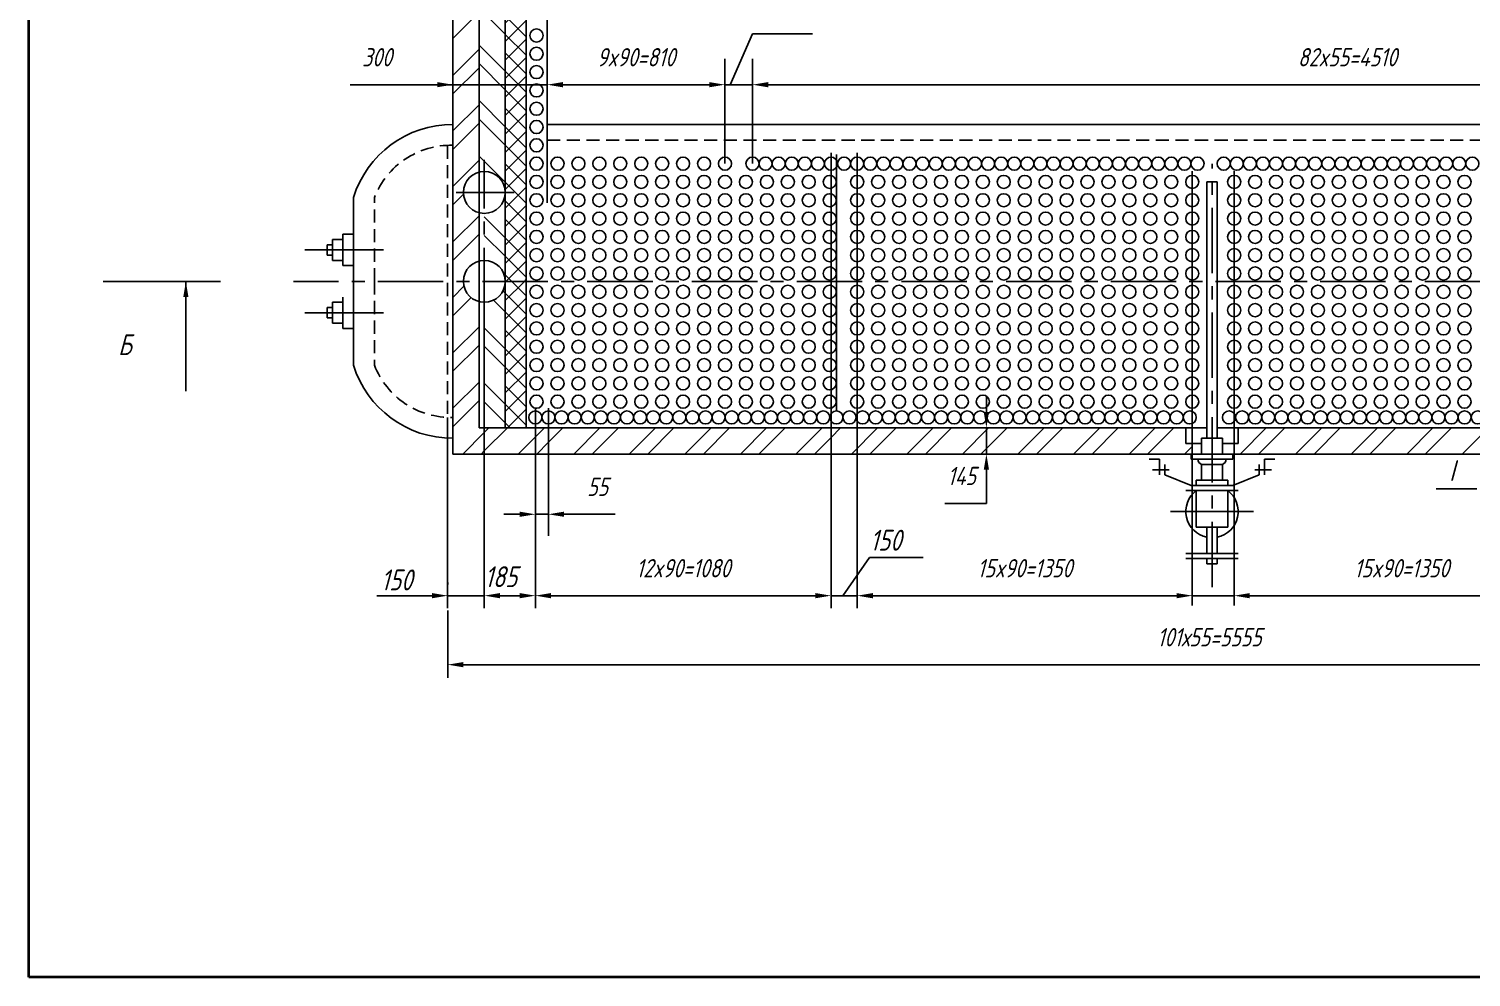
# Model space of a CAD drawing. Extents: x 1772 to 2588, y 79 to 663.
# Drawn here: x 1771.5 to 2047, y 78.6 to 259.8 of the extents above; entities that cross this region are included whole.
import ezdxf

# ---------------------------------------------------------------- set-up
doc = ezdxf.new("R2010")
doc.units = 0
doc.header["$LTSCALE"] = 10
doc.header["$MEASUREMENT"] = 0
doc.linetypes.add('невидимая', pattern=[0.375, 0.25, -0.125])
doc.linetypes.add('осевая', pattern=[2, 1.25, -0.25, 0.25, -0.25])
doc.layers.get('0').update_dxf_attribs({"linetype": 'CONTINUOUS'})
doc.layers.get('DEFPOINTS').update_dxf_attribs({"linetype": 'CONTINUOUS'})
doc.layers.add('Основная', color=7, linetype='CONTINUOUS', lineweight=40)
doc.layers.add('текст', color=7, linetype='CONTINUOUS', lineweight=30)
doc.styles.add('стиль1', font='romans.shx', dxfattribs={"width": 0.75, "oblique": 15, "height": 3.5})
doc.dimstyles.get("Standard").update_dxf_attribs({"dimtxt": 3, "dimasz": 3, "dimexe": 2.5, "dimexo": 2.5, "dimgap": 1.5, "dimtad": 0, "dimtih": 1, "dimtoh": 1, "dimdec": 4, "dimzin": 0, "dimdsep": 46, "dimtxsty": 'Standard', "dimcen": -3, "dimdle": 1.25, "dimadec": 0, "dimazin": 0, "dimtfac": 0.75, "dimtdec": 4, "dimtofl": 0, "dimtmove": 0, "dimatfit": 3, "dimfxl": 0, "dimtvp": 1.5, "dimtolj": 1, "dimtzin": 0, "dimarcsym": 0})

# ---------------------------------------------------------------- blocks, each defined once
blk = doc.blocks.new('*D14')
at = {"color": 0, "lineweight": -2}
for p, q in [((1852.54, 250.64), (1852.54, 251.66)), ((1870.54, 250.64), (1870.54, 251.66)), ((1852.54, 249.16), (1832.93, 249.16)), ((1870.54, 249.16), (1851.29, 249.16))]:
    blk.add_line(p, q, dxfattribs=at)
at = {"layer": 'DEFPOINTS', "color": 0}
for p in [(1852.54, 248.14), (1870.54, 249.16), (1870.54, 248.14)]:
    blk.add_point(p, dxfattribs=at)
at = {"color": 0, "insert": (1838.04, 254.41), "char_height": 3.5, "attachment_point": 5, "style": 'стиль1'}
blk.add_mtext('\\A1;300', dxfattribs=at)
blk = doc.blocks.new('_None')
blk = doc.blocks.new('*D15')
at = {"color": 0, "lineweight": -2}
blk.add_line((1873.54, 249.16), (1901.51, 249.16), dxfattribs=at)
at = {"color": 0}
for points in [[(1873.54, 249.66), (1873.54, 248.66), (1870.54, 249.16)], [(1901.51, 249.66), (1901.51, 248.66), (1904.51, 249.16)]]:
    blk.add_solid(points, dxfattribs=at)
at = {"layer": 'DEFPOINTS', "color": 0}
for p in [(1870.54, 249.16), (1904.51, 249.16), (1904.51, 249.16)]:
    blk.add_point(p, dxfattribs=at)
at = {"color": 0, "insert": (1887.52, 254.41), "char_height": 3.5, "attachment_point": 5, "style": 'стиль1'}
blk.add_mtext('\\A1;9x90=810', dxfattribs=at)
blk = doc.blocks.new('*D16')
at = {"color": 0, "lineweight": -2}
blk.add_line((1912.76, 249.16), (2134.04, 249.16), dxfattribs=at)
at = {"color": 0}
for points in [[(1912.76, 249.66), (1912.76, 248.66), (1909.76, 249.16)], [(2134.04, 249.66), (2134.04, 248.66), (2137.04, 249.16)]]:
    blk.add_solid(points, dxfattribs=at)
at = {"layer": 'DEFPOINTS', "color": 0}
for p in [(1909.76, 249.16), (2137.04, 249.16), (2137.04, 249.16)]:
    blk.add_point(p, dxfattribs=at)
at = {"color": 0, "insert": (2023.4, 254.41), "char_height": 3.5, "attachment_point": 5, "style": 'стиль1'}
blk.add_mtext('\\A1;82x55=4510', dxfattribs=at)
blk = doc.blocks.new('*D23')
at = {"color": 0, "lineweight": -2}
for p, q in [((1865.29, 167.05), (1862.29, 167.05)), ((1873.79, 167.05), (1883.55, 167.05)), ((1868.29, 164.62), (1868.29, 164.55)), ((1870.79, 164.62), (1870.79, 164.55))]:
    blk.add_line(p, q, dxfattribs=at)
at = {"color": 0}
for points in [[(1865.29, 167.55), (1865.29, 166.55), (1868.29, 167.05)], [(1873.79, 167.55), (1873.79, 166.55), (1870.79, 167.05)]]:
    blk.add_solid(points, dxfattribs=at)
at = {"layer": 'DEFPOINTS', "color": 0}
for p in [(1868.29, 167.12), (1870.79, 167.12), (1870.79, 167.05)]:
    blk.add_point(p, dxfattribs=at)
at = {"color": 0, "insert": (1880.17, 172.3), "char_height": 3.5, "attachment_point": 5, "style": 'стиль1'}
blk.add_mtext('\\A1;55', dxfattribs=at)
blk = doc.blocks.new('*D26')
at = {"color": 0, "lineweight": -2}
for p, q in [((1851.54, 153.63), (1851.54, 153.99)), ((1858.54, 153.63), (1858.54, 153.99)), ((1848.54, 151.49), (1845.54, 151.49)), ((1861.54, 151.49), (1864.54, 151.49))]:
    blk.add_line(p, q, dxfattribs=at)
at = {"color": 0}
for points in [[(1848.54, 151.99), (1848.54, 150.99), (1851.54, 151.49)], [(1861.54, 151.99), (1861.54, 150.99), (1858.54, 151.49)]]:
    blk.add_solid(points, dxfattribs=at)
at = {"layer": 'DEFPOINTS', "color": 0}
for p in [(1851.54, 151.13), (1858.54, 151.49), (1858.54, 151.13)]:
    blk.add_point(p, dxfattribs=at)
blk = doc.blocks.new('*D27')
at = {"color": 0, "lineweight": -2}
for p, q in [((1858.54, 153.63), (1858.54, 153.99)), ((1868.29, 153.63), (1868.29, 153.99)), ((1861.54, 151.49), (1865.29, 151.49))]:
    blk.add_line(p, q, dxfattribs=at)
at = {"color": 0}
for points in [[(1861.54, 151.99), (1861.54, 150.99), (1858.54, 151.49)], [(1865.29, 151.99), (1865.29, 150.99), (1868.29, 151.49)]]:
    blk.add_solid(points, dxfattribs=at)
at = {"layer": 'DEFPOINTS', "color": 0}
for p in [(1858.54, 151.13), (1868.29, 151.49), (1868.29, 151.13)]:
    blk.add_point(p, dxfattribs=at)
blk = doc.blocks.new('*D28')
at = {"color": 0, "lineweight": -2}
for p, q in [((1868.29, 153.63), (1868.29, 153.99)), ((1924.76, 153.63), (1924.76, 153.99)), ((1871.29, 151.49), (1921.76, 151.49))]:
    blk.add_line(p, q, dxfattribs=at)
at = {"color": 0}
for points in [[(1871.29, 151.99), (1871.29, 150.99), (1868.29, 151.49)], [(1921.76, 151.99), (1921.76, 150.99), (1924.76, 151.49)]]:
    blk.add_solid(points, dxfattribs=at)
at = {"layer": 'DEFPOINTS', "color": 0}
for p in [(1868.29, 151.13), (1924.76, 151.49), (1924.76, 151.13)]:
    blk.add_point(p, dxfattribs=at)
at = {"color": 0, "insert": (1896.52, 156.74), "char_height": 3.5, "attachment_point": 5, "style": 'стиль1'}
blk.add_mtext('\\A1;12x90=1080', dxfattribs=at)
blk = doc.blocks.new('*D29')
at = {"color": 0, "lineweight": -2}
for p, q in [((1924.76, 153.63), (1924.76, 153.99)), ((1929.76, 153.63), (1929.76, 153.99)), ((1921.76, 151.49), (1918.76, 151.49)), ((1932.76, 151.49), (1935.76, 151.49))]:
    blk.add_line(p, q, dxfattribs=at)
at = {"color": 0}
for points in [[(1921.76, 151.99), (1921.76, 150.99), (1924.76, 151.49)], [(1932.76, 151.99), (1932.76, 150.99), (1929.76, 151.49)]]:
    blk.add_solid(points, dxfattribs=at)
at = {"layer": 'DEFPOINTS', "color": 0}
for p in [(1924.76, 151.13), (1929.76, 151.49), (1929.76, 151.13)]:
    blk.add_point(p, dxfattribs=at)
blk = doc.blocks.new('*D30')
at = {"color": 0, "lineweight": -2}
for p, q in [((1929.76, 153.63), (1929.76, 153.99)), ((1993.76, 152.13), (1993.76, 153.99)), ((1932.76, 151.49), (1990.76, 151.49))]:
    blk.add_line(p, q, dxfattribs=at)
at = {"color": 0}
for points in [[(1932.76, 151.99), (1932.76, 150.99), (1929.76, 151.49)], [(1990.76, 151.99), (1990.76, 150.99), (1993.76, 151.49)]]:
    blk.add_solid(points, dxfattribs=at)
at = {"layer": 'DEFPOINTS', "color": 0}
for p in [(1929.76, 151.13), (1993.76, 151.49), (1993.76, 149.63)]:
    blk.add_point(p, dxfattribs=at)
at = {"color": 0, "insert": (1961.76, 156.74), "char_height": 3.5, "attachment_point": 5, "style": 'стиль1'}
blk.add_mtext('\\A1;15x90=1350', dxfattribs=at)
blk = doc.blocks.new('*D31')
at = {"color": 0, "lineweight": -2}
for p, q in [((1993.76, 152.13), (1993.76, 153.99)), ((2001.76, 152.13), (2001.76, 153.99)), ((1990.76, 151.49), (1987.76, 151.49)), ((2004.76, 151.49), (2007.76, 151.49))]:
    blk.add_line(p, q, dxfattribs=at)
at = {"color": 0}
for points in [[(1990.76, 151.99), (1990.76, 150.99), (1993.76, 151.49)], [(2004.76, 151.99), (2004.76, 150.99), (2001.76, 151.49)]]:
    blk.add_solid(points, dxfattribs=at)
at = {"layer": 'DEFPOINTS', "color": 0}
for p in [(1993.76, 149.63), (2001.76, 151.49), (2001.76, 149.63)]:
    blk.add_point(p, dxfattribs=at)
blk = doc.blocks.new('*D32')
at = {"color": 0, "lineweight": -2}
for p, q in [((2001.76, 152.13), (2001.76, 153.99)), ((2065.76, 152.13), (2065.76, 153.99)), ((2004.76, 151.49), (2062.76, 151.49))]:
    blk.add_line(p, q, dxfattribs=at)
at = {"color": 0}
for points in [[(2004.76, 151.99), (2004.76, 150.99), (2001.76, 151.49)], [(2062.76, 151.99), (2062.76, 150.99), (2065.76, 151.49)]]:
    blk.add_solid(points, dxfattribs=at)
at = {"layer": 'DEFPOINTS', "color": 0}
for p in [(2001.76, 149.63), (2065.76, 151.49), (2065.76, 149.63)]:
    blk.add_point(p, dxfattribs=at)
at = {"color": 0, "insert": (2033.76, 156.74), "char_height": 3.5, "attachment_point": 5, "style": 'стиль1'}
blk.add_mtext('\\A1;15x90=1350', dxfattribs=at)
blk = doc.blocks.new('*D35')
at = {"color": 0, "lineweight": -2}
for p, q in [((1954.44, 186.57), (1954.44, 189.57)), ((1948.31, 183.57), (1956.94, 183.57)), ((1948.31, 178.57), (1956.94, 178.57)), ((1954.44, 175.57), (1954.44, 169.12)), ((1954.44, 169.12), (1946.5, 169.12))]:
    blk.add_line(p, q, dxfattribs=at)
at = {"color": 0}
for points in [[(1953.94, 186.57), (1954.94, 186.57), (1954.44, 183.57)], [(1953.94, 175.57), (1954.94, 175.57), (1954.44, 178.57)]]:
    blk.add_solid(points, dxfattribs=at)
at = {"layer": 'DEFPOINTS', "color": 0}
for p in [(1945.81, 183.57), (1945.81, 178.57), (1954.44, 178.57)]:
    blk.add_point(p, dxfattribs=at)
at = {"color": 0, "insert": (1949.72, 174.37), "char_height": 3.5, "attachment_point": 5, "style": 'стиль1'}
blk.add_mtext('\\A1;145', dxfattribs=at)
blk = doc.blocks.new('*D43')
at = {"color": 0, "lineweight": -2}
for p, q in [((1851.54, 148.63), (1851.54, 135.8)), ((2142.54, 147.13), (2142.54, 135.8)), ((1854.54, 138.3), (2139.54, 138.3))]:
    blk.add_line(p, q, dxfattribs=at)
at = {"color": 0}
for points in [[(1854.54, 138.8), (1854.54, 137.8), (1851.54, 138.3)], [(2139.54, 138.8), (2139.54, 137.8), (2142.54, 138.3)]]:
    blk.add_solid(points, dxfattribs=at)
at = {"layer": 'DEFPOINTS', "color": 0}
for p in [(1851.54, 151.13), (2142.54, 149.63), (2142.54, 138.3)]:
    blk.add_point(p, dxfattribs=at)
at = {"color": 0, "insert": (1997.04, 143.55), "char_height": 3.5, "attachment_point": 5, "style": 'стиль1'}
blk.add_mtext('\\A1;101х55=5555', dxfattribs=at)

msp = doc.modelspace()

# ---------------------------------------------------------------- hatches: boundary and pattern name
h = msp.add_hatch()
h.set_pattern_fill('ANSI32', color=256, scale=20, angle=90, style=0)
h.paths.add_polyline_path([(1862.53772, 260.99178, -0.19919569), (1857.61389, 264.56982), (1857.53772, 264.56982), (1857.53772, 232.4428, -0.490314395), (1862.53772, 228.56982)])
h.paths.add_polyline_path([(1862.53772, 228.56982, -0.414213562), (1858.53772, 224.56982), (1858.53772, 215.56982, -0.414213562), (1862.53772, 211.56982)])
h.paths.add_polyline_path([(1862.53772, 211.56982, -0.414213562), (1858.53772, 207.56982), (1858.53772, 205.49608), (1858.53772, 183.56982), (1862.53772, 183.56982)])
h.paths.add_polyline_path([(1862.53772, 322.56982), (1857.53772, 322.56982), (1857.53772, 297.56982), (1862.53772, 297.56982)])
h = msp.add_hatch()
h.set_pattern_fill('NET', color=256, scale=20, angle=45, style=0)
h.paths.add_polyline_path([(1866.53772, 276.36087, 0.127999254), (1862.53772, 276.43869), (1862.53772, 260.99178, 0.127999254), (1866.53772, 261.06959)])
h.paths.add_polyline_path([(1866.53772, 261.06959, -0.127999254), (1862.53772, 260.99178), (1862.53772, 211.56982), (1866.53772, 211.56982)])
h = msp.add_hatch()
h.set_pattern_fill('ANSI32', color=256, scale=20, style=0)
h.paths.add_polyline_path([(1857.53772, 264.56982), (1852.53772, 264.56982), (1852.53772, 211.56982), (1854.53772, 211.56982, -0.341998713), (1857.53772, 215.4428), (1857.53772, 224.69683, -0.341998713), (1854.53772, 228.56982, -0.341998713), (1857.53772, 232.4428)])
h = msp.add_hatch()
h.set_pattern_fill('ANSI32', color=256, scale=20, style=0)
h.paths.add_polyline_path([(1857.53772, 207.69683, -0.341998713), (1854.53772, 211.56982), (1852.53772, 211.56982), (1852.53772, 178.56982), (1858.53772, 178.56982), (1858.53772, 183.56982), (1857.53772, 183.56982)])
h = msp.add_hatch()
h.set_pattern_fill('NET', color=256, scale=20, angle=45, style=0)
h.paths.add_polyline_path([(1866.53772, 211.56982), (1862.53772, 211.56982), (1862.53772, 183.56982), (1866.53772, 183.56982)])
h = msp.add_hatch()
h.set_pattern_fill('ANSI32', color=256, scale=20, style=0)
h.paths.add_polyline_path([(1870.78772, 183.56982), (1868.28772, 183.56982), (1868.28772, 178.56982), (1870.78772, 178.56982)])
h.paths.add_polyline_path([(1868.28772, 183.56982), (1858.53772, 183.56982), (1858.53772, 178.56982), (1868.28772, 178.56982)])
h = msp.add_hatch()
h.set_pattern_fill('ANSI32', color=256, scale=20, style=0)
h.paths.add_polyline_path([(1924.762, 183.56982), (1870.78772, 183.56982), (1870.78772, 178.56982), (1924.762, 178.56982)])
h = msp.add_hatch()
h.set_pattern_fill('ANSI32', color=256, scale=20, style=0)
h.paths.add_polyline_path([(1993.762, 180.56982), (1992.53772, 180.56982), (1992.53772, 183.56982), (1954.43884, 183.56982), (1954.43884, 178.56982), (1993.762, 178.56982)])
h.paths.add_polyline_path([(1954.43884, 183.56982), (1929.762, 183.56982), (1929.762, 178.56982), (1954.43884, 178.56982)])
h.paths.add_polyline_path([(1929.762, 183.56982), (1924.762, 183.56982), (1924.762, 178.56982), (1929.762, 178.56982)])
h = msp.add_hatch()
h.set_pattern_fill('ANSI32', color=256, scale=20, style=0)
h.paths.add_polyline_path([(2055.02799, 183.56982), (2002.53772, 183.56982), (2002.53772, 180.56982), (2001.762, 180.56982), (2001.762, 178.56982), (2054.6916, 178.56982, -0.077143091), (2054.36987, 180.6427, -0.111031625)])
h.paths.add_polyline_path([(2065.53772, 183.56982), (2055.02799, 183.56982, 0.111031625), (2054.36987, 180.6427, 0.077143091), (2054.6916, 178.56982), (2065.762, 178.56982), (2065.762, 180.56982), (2065.53772, 180.56982)])
h.paths.add_polyline_path([(2068.04656, 180.56982), (2065.762, 180.56982), (2065.762, 178.56982), (2067.72522, 178.56982, 0.074463361)])
h.paths.add_polyline_path([(2068.53772, 180.56982), (2068.04656, 180.56982, -0.074463361), (2067.72522, 178.56982), (2068.53772, 178.56982)])

# ---------------------------------------------------------------- linework, layer by layer
for p, q in [((1866.53772, 309.56982), (1866.53772, 183.56982)), ((1870.53772, 309.56982), (1870.53772, 226.56982)), ((1862.53772, 183.56982), (1862.53772, 294.97088)), ((1852.53772, 264.56982), (1852.53772, 178.56982)), ((1857.53772, 264.56982), (1857.53772, 183.56982)), ((1905.512, 249.16452), (1909.73751, 258.90822)), ((1909.73751, 258.90822), (1921.23037, 258.90822)), ((1904.512, 234.06982), (1904.512, 254.10131)), ((1909.762, 234.06982), (1909.762, 254.10131)), ((1904.512, 249.16452), (1909.762, 249.16452)), ((1852.53772, 211.56982), (1852.53772, 241.56982)), ((1870.53772, 241.56982), (2137.03772, 241.56982)), ((1924.762, 236.14835), (1924.762, 153.12992)), ((1925.78772, 186.81982), (1925.78772, 235.81982)), ((1929.762, 236.14835), (1929.762, 153.12992)), ((1993.762, 232.64835), (1993.762, 149.62992)), ((2001.762, 232.64835), (2001.762, 149.62992)), ((1996.53772, 183.56982), (1996.53772, 230.56982)), ((1996.53772, 230.56982), (1998.53772, 230.56982)), ((1998.53772, 230.56982), (1998.53772, 208.56982)), ((1833.53772, 211.56982), (1833.53772, 227.56982)), ((1853.14533, 228.56982), (1864.2407, 228.56982)), ((1831.53772, 214.56982), (1831.53772, 220.56982)), ((1831.53772, 220.56982), (1833.53772, 220.56982)), ((1828.53772, 216.56982), (1828.53772, 218.56982)), ((1828.53772, 218.56982), (1829.53772, 218.56982)), ((1829.53772, 215.56982), (1829.53772, 219.56982)), ((1829.53772, 219.56982), (1831.53772, 219.56982)), ((1839.26473, 217.56982), (1824.25783, 217.56982)), ((1829.53772, 216.56982), (1828.53772, 216.56982)), ((1831.53772, 215.56982), (1829.53772, 215.56982)), ((1833.53772, 214.56982), (1831.53772, 214.56982)), ((1808.12798, 211.56982), (1785.76067, 211.56982)), ((1833.53772, 211.56982), (1833.53772, 195.56982)), ((1852.53772, 178.56982), (1852.53772, 211.56982)), ((1831.53772, 207.56982), (1829.53772, 207.56982)), ((1829.53772, 207.56982), (1829.53772, 203.56982)), ((1831.53772, 208.56982), (1831.53772, 202.56982)), ((1998.53772, 208.56982), (1998.53772, 183.56982)), ((1839.26473, 205.56982), (1824.25783, 205.56982)), ((1829.53772, 206.56982), (1828.53772, 206.56982)), ((1828.53772, 206.56982), (1828.53772, 204.56982)), ((1828.53772, 204.56982), (1829.53772, 204.56982)), ((1858.53772, 205.49608), (1858.53772, 151.12992)), ((1829.53772, 203.56982), (1831.53772, 203.56982)), ((1831.53772, 202.56982), (1833.53772, 202.56982)), ((1868.28772, 185.56982), (1868.28772, 187.3401)), ((1868.28772, 187.3401), (1868.28772, 151.12992)), ((1870.78772, 187.3401), (1870.78772, 162.93982)), ((1851.53791, 185.57526), (1851.53791, 151.12992)), ((1996.53772, 183.56982), (1857.53772, 183.56982)), ((1866.53772, 183.56982), (1862.53772, 183.56982)), ((1954.43884, 183.56982), (1954.43884, 178.56982)), ((1992.53772, 183.56982), (1992.53772, 180.56982)), ((1996.53772, 183.56982), (1996.53772, 181.56982)), ((2209.53772, 183.56982), (1998.53772, 183.56982)), ((1998.53772, 183.56982), (1998.53772, 181.56982)), ((2002.53772, 183.56982), (2002.53772, 180.56982)), ((1992.53772, 180.56982), (1995.53772, 180.56982)), ((1997.53772, 181.56982), (1995.53772, 181.56982)), ((1995.53772, 181.56982), (1995.53772, 178.56982)), ((1997.53772, 181.56982), (1999.53772, 181.56982)), ((1999.53772, 181.56982), (1999.53772, 178.56982)), ((2002.53772, 180.56982), (1999.53772, 180.56982)), ((1852.53772, 178.56982), (1854.53772, 178.56982)), ((1852.53772, 178.56982), (1997.53772, 178.56982)), ((1854.53772, 178.56982), (2216.53772, 178.56982)), ((1987.53772, 177.56982), (1985.53772, 177.56982)), ((1987.53772, 176.56982), (1987.53772, 177.56982)), ((1987.53772, 176.56982), (1987.53772, 175.56982)), ((1988.53772, 176.56982), (1988.53772, 174.56982)), ((1997.53772, 178.56982), (1993.53772, 178.56982)), ((1993.53772, 178.56982), (1993.53772, 177.56982)), ((1993.53772, 177.56982), (1997.53772, 177.56982)), ((1997.53772, 176.56982), (1995.53772, 176.56982)), ((1995.53772, 176.56982), (1995.53772, 173.56982)), ((2001.53772, 177.56982), (1997.53772, 177.56982)), ((1997.53772, 176.56982), (1999.53772, 176.56982)), ((1999.53772, 176.56982), (1999.53772, 173.56982)), ((2001.53772, 178.56982), (2001.53772, 177.56982)), ((2006.53772, 176.56982), (2006.53772, 174.56982)), ((2007.53772, 176.56982), (2007.53772, 177.56982)), ((2007.53772, 177.56982), (2009.53772, 177.56982)), ((2007.53772, 176.56982), (2007.53772, 175.56982)), ((1989.38012, 175.56982), (1986.14371, 175.56982)), ((1987.53772, 175.56982), (1987.53772, 174.56982)), ((1988.53772, 174.56982), (1993.53772, 172.56982)), ((1995.53772, 173.56982), (1994.53772, 173.56982)), ((1994.53772, 173.56982), (1994.53772, 172.56982)), ((1995.53772, 173.56982), (1997.53772, 173.56982)), ((1999.53772, 173.56982), (1997.53772, 173.56982)), ((1999.53772, 173.56982), (2000.53772, 173.56982)), ((2000.53772, 173.56982), (2000.53772, 172.56982)), ((2006.53772, 174.56982), (2001.53772, 172.56982)), ((2005.69533, 175.56982), (2008.93174, 175.56982)), ((2007.53772, 175.56982), (2007.53772, 174.56982)), ((1992.53772, 171.56982), (1997.53772, 171.56982)), ((1994.53772, 172.56982), (1993.53772, 172.56982)), ((1994.53772, 172.56982), (1997.53772, 172.56982)), ((1994.53772, 171.56982), (1994.53772, 164.56982)), ((2000.53772, 172.56982), (1997.53772, 172.56982)), ((2002.53772, 171.56982), (1997.53772, 171.56982)), ((2000.53772, 172.56982), (2001.53772, 172.56982)), ((2000.53772, 171.56982), (2000.53772, 164.56982)), ((2048.09782, 171.91291), (2040.38172, 171.91291)), ((1868.28772, 167.04544), (1870.78772, 167.04544)), ((1997.53772, 167.56982), (1989.58388, 167.56982)), ((1997.53772, 167.56982), (2005.49156, 167.56982)), ((1994.53772, 164.56982), (1997.53772, 164.56982)), ((1996.53772, 164.56982), (1996.53772, 159.56982)), ((2000.53772, 164.56982), (1997.53772, 164.56982)), ((1998.53772, 164.56982), (1998.53772, 159.56982)), ((1927.02032, 151.49033), (1932.13565, 158.7919)), ((1932.13565, 158.7919), (1942.33374, 158.7919)), ((1997.53772, 159.56982), (1992.53772, 159.56982)), ((1997.53772, 158.56982), (1992.53772, 158.56982)), ((1996.53772, 159.56982), (1997.53772, 159.56982)), ((1996.53772, 158.56982), (1996.53772, 157.56982)), ((1996.53772, 157.56982), (1997.53772, 157.56982)), ((1998.53772, 159.56982), (1997.53772, 159.56982)), ((1997.53772, 159.56982), (2002.53772, 159.56982)), ((1997.53772, 158.56982), (2002.53772, 158.56982)), ((1998.53772, 157.56982), (1997.53772, 157.56982)), ((1998.53772, 158.56982), (1998.53772, 157.56982)), ((1924.762, 153.12992), (1924.762, 151.12992)), ((1929.762, 153.12992), (1929.762, 151.12992)), ((1845.53791, 151.49033), (1838.01955, 151.49033)), ((1851.53791, 151.49033), (1858.53772, 151.49033)), ((1851.53791, 151.12992), (1851.53791, 149.12992)), ((1858.53772, 151.12992), (1858.53772, 149.12992)), ((1868.28772, 151.12992), (1868.28772, 149.12992)), ((1924.762, 151.49033), (1929.762, 151.49033)), ((1924.762, 151.12992), (1924.762, 149.12992)), ((1929.762, 151.12992), (1929.762, 149.12992)), ((1993.762, 151.49033), (2001.762, 151.49033)), ((1771.53772, 78.56982), (1881.53772, 78.56982)), ((1771.53772, 78.56982), (1806.53772, 78.56982)), ((1771.53772, 78.56982), (1854.53772, 78.56982))]:
    msp.add_line(p, q)
at = {"linetype": 'невидимая'}
for p, q in [((1851.53791, 237.51431), (1851.53791, 185.57526)), ((1870.53772, 238.56982), (2137.03772, 238.56982)), ((1837.53772, 211.56982), (1837.53772, 227.56982)), ((1837.53772, 211.56982), (1837.53772, 195.56982))]:
    msp.add_line(p, q, dxfattribs=at)
at = {"linetype": 'осевая'}
for p, q in [((1858.53772, 205.49608), (1858.53772, 234.78044)), ((1997.53772, 153.12992), (1997.53772, 234.03227)), ((2170.70284, 211.56982), (1822.10531, 211.56982))]:
    msp.add_line(p, q, dxfattribs=at)
for centre, radius in [((1868.512, 258.56982), 1.25), ((1868.512, 255.06982), 1.25), ((1868.512, 251.56982), 1.25), ((1868.512, 248.06982), 1.25), ((1868.512, 244.56982), 1.25), ((1868.512, 241.06982), 1.25), ((1868.512, 237.56982), 1.25), ((1868.512, 234.06982), 1.25), ((1872.512, 234.06982), 1.25), ((1876.512, 234.06982), 1.25), ((1880.512, 234.06982), 1.25), ((1884.512, 234.06982), 1.25), ((1888.512, 234.06982), 1.25), ((1892.512, 234.06982), 1.25), ((1896.512, 234.06982), 1.25), ((1900.512, 234.06982), 1.25), ((1904.512, 234.06982), 1.25), ((1909.762, 234.06982), 1.25), ((1912.262, 234.06982), 1.25), ((1914.762, 234.06982), 1.25), ((1917.262, 234.06982), 1.25), ((1919.762, 234.06982), 1.25), ((1922.262, 234.06982), 1.25), ((1924.762, 234.06982), 1.25), ((1927.262, 234.06982), 1.25), ((1929.762, 234.06982), 1.25), ((1932.262, 234.06982), 1.25), ((1934.762, 234.06982), 1.25), ((1937.262, 234.06982), 1.25), ((1939.762, 234.06982), 1.25), ((1942.262, 234.06982), 1.25), ((1944.762, 234.06982), 1.25), ((1947.262, 234.06982), 1.25), ((1949.762, 234.06982), 1.25), ((1952.262, 234.06982), 1.25), ((1954.762, 234.06982), 1.25), ((1957.262, 234.06982), 1.25), ((1959.762, 234.06982), 1.25), ((1962.262, 234.06982), 1.25), ((1964.762, 234.06982), 1.25), ((1967.262, 234.06982), 1.25), ((1969.762, 234.06982), 1.25), ((1972.262, 234.06982), 1.25), ((1974.762, 234.06982), 1.25), ((1977.262, 234.06982), 1.25), ((1979.762, 234.06982), 1.25), ((1982.262, 234.06982), 1.25), ((1984.762, 234.06982), 1.25), ((1987.262, 234.06982), 1.25), ((1989.762, 234.06982), 1.25), ((1992.262, 234.06982), 1.25), ((1994.762, 234.06982), 1.25), ((1999.762, 234.06982), 1.25), ((2002.262, 234.06982), 1.25), ((2004.762, 234.06982), 1.25), ((2007.262, 234.06982), 1.25), ((2009.762, 234.06982), 1.25), ((2012.262, 234.06982), 1.25), ((2014.762, 234.06982), 1.25), ((2017.262, 234.06982), 1.25), ((2019.762, 234.06982), 1.25), ((2022.262, 234.06982), 1.25), ((2024.762, 234.06982), 1.25), ((2027.262, 234.06982), 1.25), ((2029.762, 234.06982), 1.25), ((2032.262, 234.06982), 1.25), ((2034.762, 234.06982), 1.25), ((2037.262, 234.06982), 1.25), ((2039.762, 234.06982), 1.25), ((2042.262, 234.06982), 1.25), ((2044.762, 234.06982), 1.25), ((2047.262, 234.06982), 1.25), ((1858.53772, 228.56982), 4), ((1868.512, 230.56982), 1.25), ((1872.512, 230.56982), 1.25), ((1876.512, 230.56982), 1.25), ((1880.512, 230.56982), 1.25), ((1884.512, 230.56982), 1.25), ((1888.512, 230.56982), 1.25), ((1892.512, 230.56982), 1.25), ((1896.512, 230.56982), 1.25), ((1900.512, 230.56982), 1.25), ((1904.512, 230.56982), 1.25), ((1908.512, 230.56982), 1.25), ((1912.512, 230.56982), 1.25), ((1916.512, 230.56982), 1.25), ((1920.512, 230.56982), 1.25), ((1924.512, 230.56982), 1.25), ((1929.762, 230.56982), 1.25), ((1933.762, 230.56982), 1.25), ((1937.762, 230.56982), 1.25), ((1941.762, 230.56982), 1.25), ((1945.762, 230.56982), 1.25), ((1949.762, 230.56982), 1.25), ((1953.762, 230.56982), 1.25), ((1957.762, 230.56982), 1.25), ((1961.762, 230.56982), 1.25), ((1965.762, 230.56982), 1.25), ((1969.762, 230.56982), 1.25), ((1973.762, 230.56982), 1.25), ((1977.762, 230.56982), 1.25), ((1981.762, 230.56982), 1.25), ((1985.762, 230.56982), 1.25), ((1989.762, 230.56982), 1.25), ((1993.762, 230.56982), 1.25), ((2001.762, 230.56982), 1.25), ((2005.762, 230.56982), 1.25), ((2009.762, 230.56982), 1.25), ((2013.762, 230.56982), 1.25), ((2017.762, 230.56982), 1.25), ((2021.762, 230.56982), 1.25), ((2025.762, 230.56982), 1.25), ((2029.762, 230.56982), 1.25), ((2033.762, 230.56982), 1.25), ((2037.762, 230.56982), 1.25), ((2041.762, 230.56982), 1.25), ((2045.762, 230.56982), 1.25), ((1868.512, 227.06982), 1.25), ((1872.512, 227.06982), 1.25), ((1876.512, 227.06982), 1.25), ((1880.512, 227.06982), 1.25), ((1884.512, 227.06982), 1.25), ((1888.512, 227.06982), 1.25), ((1892.512, 227.06982), 1.25), ((1896.512, 227.06982), 1.25), ((1900.512, 227.06982), 1.25), ((1904.512, 227.06982), 1.25), ((1908.512, 227.06982), 1.25), ((1912.512, 227.06982), 1.25), ((1916.512, 227.06982), 1.25), ((1920.512, 227.06982), 1.25), ((1924.512, 227.06982), 1.25), ((1929.762, 227.06982), 1.25), ((1933.762, 227.06982), 1.25), ((1937.762, 227.06982), 1.25), ((1941.762, 227.06982), 1.25), ((1945.762, 227.06982), 1.25), ((1949.762, 227.06982), 1.25), ((1953.762, 227.06982), 1.25), ((1957.762, 227.06982), 1.25), ((1961.762, 227.06982), 1.25), ((1965.762, 227.06982), 1.25), ((1969.762, 227.06982), 1.25), ((1973.762, 227.06982), 1.25), ((1977.762, 227.06982), 1.25), ((1981.762, 227.06982), 1.25), ((1985.762, 227.06982), 1.25), ((1989.762, 227.06982), 1.25), ((1993.762, 227.06982), 1.25), ((2001.762, 227.06982), 1.25), ((2005.762, 227.06982), 1.25), ((2009.762, 227.06982), 1.25), ((2013.762, 227.06982), 1.25), ((2017.762, 227.06982), 1.25), ((2021.762, 227.06982), 1.25), ((2025.762, 227.06982), 1.25), ((2029.762, 227.06982), 1.25), ((2033.762, 227.06982), 1.25), ((2037.762, 227.06982), 1.25), ((2041.762, 227.06982), 1.25), ((2045.762, 227.06982), 1.25), ((1868.512, 223.56982), 1.25), ((1872.512, 223.56982), 1.25), ((1876.512, 223.56982), 1.25), ((1880.512, 223.56982), 1.25), ((1884.512, 223.56982), 1.25), ((1888.512, 223.56982), 1.25), ((1892.512, 223.56982), 1.25), ((1896.512, 223.56982), 1.25), ((1900.512, 223.56982), 1.25), ((1904.512, 223.56982), 1.25), ((1908.512, 223.56982), 1.25), ((1912.512, 223.56982), 1.25), ((1916.512, 223.56982), 1.25), ((1920.512, 223.56982), 1.25), ((1924.512, 223.56982), 1.25), ((1929.762, 223.56982), 1.25), ((1933.762, 223.56982), 1.25), ((1937.762, 223.56982), 1.25), ((1941.762, 223.56982), 1.25), ((1945.762, 223.56982), 1.25), ((1949.762, 223.56982), 1.25), ((1953.762, 223.56982), 1.25), ((1957.762, 223.56982), 1.25), ((1961.762, 223.56982), 1.25), ((1965.762, 223.56982), 1.25), ((1969.762, 223.56982), 1.25), ((1973.762, 223.56982), 1.25), ((1977.762, 223.56982), 1.25), ((1981.762, 223.56982), 1.25), ((1985.762, 223.56982), 1.25), ((1989.762, 223.56982), 1.25), ((1993.762, 223.56982), 1.25), ((2001.762, 223.56982), 1.25), ((2005.762, 223.56982), 1.25), ((2009.762, 223.56982), 1.25), ((2013.762, 223.56982), 1.25), ((2017.762, 223.56982), 1.25), ((2021.762, 223.56982), 1.25), ((2025.762, 223.56982), 1.25), ((2029.762, 223.56982), 1.25), ((2033.762, 223.56982), 1.25), ((2037.762, 223.56982), 1.25), ((2041.762, 223.56982), 1.25), ((2045.762, 223.56982), 1.25), ((1868.512, 220.06982), 1.25), ((1872.512, 220.06982), 1.25), ((1876.512, 220.06982), 1.25), ((1880.512, 220.06982), 1.25), ((1884.512, 220.06982), 1.25), ((1888.512, 220.06982), 1.25), ((1892.512, 220.06982), 1.25), ((1896.512, 220.06982), 1.25), ((1900.512, 220.06982), 1.25), ((1904.512, 220.06982), 1.25), ((1908.512, 220.06982), 1.25), ((1912.512, 220.06982), 1.25), ((1916.512, 220.06982), 1.25), ((1920.512, 220.06982), 1.25), ((1924.512, 220.06982), 1.25), ((1929.762, 220.06982), 1.25), ((1933.762, 220.06982), 1.25), ((1937.762, 220.06982), 1.25), ((1941.762, 220.06982), 1.25), ((1945.762, 220.06982), 1.25), ((1949.762, 220.06982), 1.25), ((1953.762, 220.06982), 1.25), ((1957.762, 220.06982), 1.25), ((1961.762, 220.06982), 1.25), ((1965.762, 220.06982), 1.25), ((1969.762, 220.06982), 1.25), ((1973.762, 220.06982), 1.25), ((1977.762, 220.06982), 1.25), ((1981.762, 220.06982), 1.25), ((1985.762, 220.06982), 1.25), ((1989.762, 220.06982), 1.25), ((1993.762, 220.06982), 1.25), ((2001.762, 220.06982), 1.25), ((2005.762, 220.06982), 1.25), ((2009.762, 220.06982), 1.25), ((2013.762, 220.06982), 1.25), ((2017.762, 220.06982), 1.25), ((2021.762, 220.06982), 1.25), ((2025.762, 220.06982), 1.25), ((2029.762, 220.06982), 1.25), ((2033.762, 220.06982), 1.25), ((2037.762, 220.06982), 1.25), ((2041.762, 220.06982), 1.25), ((2045.762, 220.06982), 1.25), ((1868.512, 216.56982), 1.25), ((1872.512, 216.56982), 1.25), ((1876.512, 216.56982), 1.25), ((1880.512, 216.56982), 1.25), ((1884.512, 216.56982), 1.25), ((1888.512, 216.56982), 1.25), ((1892.512, 216.56982), 1.25), ((1896.512, 216.56982), 1.25), ((1900.512, 216.56982), 1.25), ((1904.512, 216.56982), 1.25), ((1908.512, 216.56982), 1.25), ((1912.512, 216.56982), 1.25), ((1916.512, 216.56982), 1.25), ((1920.512, 216.56982), 1.25), ((1924.512, 216.56982), 1.25), ((1929.762, 216.56982), 1.25), ((1933.762, 216.56982), 1.25), ((1937.762, 216.56982), 1.25), ((1941.762, 216.56982), 1.25), ((1945.762, 216.56982), 1.25), ((1949.762, 216.56982), 1.25), ((1953.762, 216.56982), 1.25), ((1957.762, 216.56982), 1.25), ((1961.762, 216.56982), 1.25), ((1965.762, 216.56982), 1.25), ((1969.762, 216.56982), 1.25), ((1973.762, 216.56982), 1.25), ((1977.762, 216.56982), 1.25), ((1981.762, 216.56982), 1.25), ((1985.762, 216.56982), 1.25), ((1989.762, 216.56982), 1.25), ((1993.762, 216.56982), 1.25), ((2001.762, 216.56982), 1.25), ((2005.762, 216.56982), 1.25), ((2009.762, 216.56982), 1.25), ((2013.762, 216.56982), 1.25), ((2017.762, 216.56982), 1.25), ((2021.762, 216.56982), 1.25), ((2025.762, 216.56982), 1.25), ((2029.762, 216.56982), 1.25), ((2033.762, 216.56982), 1.25), ((2037.762, 216.56982), 1.25), ((2041.762, 216.56982), 1.25), ((2045.762, 216.56982), 1.25), ((1858.53772, 211.56982), 4), ((1868.512, 213.06982), 1.25), ((1872.512, 213.06982), 1.25), ((1876.512, 213.06982), 1.25), ((1880.512, 213.06982), 1.25), ((1884.512, 213.06982), 1.25), ((1888.512, 213.06982), 1.25), ((1892.512, 213.06982), 1.25), ((1896.512, 213.06982), 1.25), ((1900.512, 213.06982), 1.25), ((1904.512, 213.06982), 1.25), ((1908.512, 213.06982), 1.25), ((1912.512, 213.06982), 1.25), ((1916.512, 213.06982), 1.25), ((1920.512, 213.06982), 1.25), ((1924.512, 213.06982), 1.25), ((1929.762, 213.06982), 1.25), ((1933.762, 213.06982), 1.25), ((1937.762, 213.06982), 1.25), ((1941.762, 213.06982), 1.25), ((1945.762, 213.06982), 1.25), ((1949.762, 213.06982), 1.25), ((1953.762, 213.06982), 1.25), ((1957.762, 213.06982), 1.25), ((1961.762, 213.06982), 1.25), ((1965.762, 213.06982), 1.25), ((1969.762, 213.06982), 1.25), ((1973.762, 213.06982), 1.25), ((1977.762, 213.06982), 1.25), ((1981.762, 213.06982), 1.25), ((1985.762, 213.06982), 1.25), ((1989.762, 213.06982), 1.25), ((1993.762, 213.06982), 1.25), ((2001.762, 213.06982), 1.25), ((2005.762, 213.06982), 1.25), ((2009.762, 213.06982), 1.25), ((2013.762, 213.06982), 1.25), ((2017.762, 213.06982), 1.25), ((2021.762, 213.06982), 1.25), ((2025.762, 213.06982), 1.25), ((2029.762, 213.06982), 1.25), ((2033.762, 213.06982), 1.25), ((2037.762, 213.06982), 1.25), ((2041.762, 213.06982), 1.25), ((2045.762, 213.06982), 1.25), ((1868.512, 209.56982), 1.25), ((1872.512, 209.56982), 1.25), ((1876.512, 209.56982), 1.25), ((1880.512, 209.56982), 1.25), ((1884.512, 209.56982), 1.25), ((1888.512, 209.56982), 1.25), ((1892.512, 209.56982), 1.25), ((1896.512, 209.56982), 1.25), ((1900.512, 209.56982), 1.25), ((1904.512, 209.56982), 1.25), ((1908.512, 209.56982), 1.25), ((1912.512, 209.56982), 1.25), ((1916.512, 209.56982), 1.25), ((1920.512, 209.56982), 1.25), ((1924.512, 209.56982), 1.25), ((1929.762, 209.56982), 1.25), ((1933.762, 209.56982), 1.25), ((1937.762, 209.56982), 1.25), ((1941.762, 209.56982), 1.25), ((1945.762, 209.56982), 1.25), ((1949.762, 209.56982), 1.25), ((1953.762, 209.56982), 1.25), ((1957.762, 209.56982), 1.25), ((1961.762, 209.56982), 1.25), ((1965.762, 209.56982), 1.25), ((1969.762, 209.56982), 1.25), ((1973.762, 209.56982), 1.25), ((1977.762, 209.56982), 1.25), ((1981.762, 209.56982), 1.25), ((1985.762, 209.56982), 1.25), ((1989.762, 209.56982), 1.25), ((1993.762, 209.56982), 1.25), ((2001.762, 209.56982), 1.25), ((2005.762, 209.56982), 1.25), ((2009.762, 209.56982), 1.25), ((2013.762, 209.56982), 1.25), ((2017.762, 209.56982), 1.25), ((2021.762, 209.56982), 1.25), ((2025.762, 209.56982), 1.25), ((2029.762, 209.56982), 1.25), ((2033.762, 209.56982), 1.25), ((2037.762, 209.56982), 1.25), ((2041.762, 209.56982), 1.25), ((2045.762, 209.56982), 1.25), ((1868.512, 206.06982), 1.25), ((1872.512, 206.06982), 1.25), ((1876.512, 206.06982), 1.25), ((1880.512, 206.06982), 1.25), ((1884.512, 206.06982), 1.25), ((1888.512, 206.06982), 1.25), ((1892.512, 206.06982), 1.25), ((1896.512, 206.06982), 1.25), ((1900.512, 206.06982), 1.25), ((1904.512, 206.06982), 1.25), ((1908.512, 206.06982), 1.25), ((1912.512, 206.06982), 1.25), ((1916.512, 206.06982), 1.25), ((1920.512, 206.06982), 1.25), ((1924.512, 206.06982), 1.25), ((1929.762, 206.06982), 1.25), ((1933.762, 206.06982), 1.25), ((1937.762, 206.06982), 1.25), ((1941.762, 206.06982), 1.25), ((1945.762, 206.06982), 1.25), ((1949.762, 206.06982), 1.25), ((1953.762, 206.06982), 1.25), ((1957.762, 206.06982), 1.25), ((1961.762, 206.06982), 1.25), ((1965.762, 206.06982), 1.25), ((1969.762, 206.06982), 1.25), ((1973.762, 206.06982), 1.25), ((1977.762, 206.06982), 1.25), ((1981.762, 206.06982), 1.25), ((1985.762, 206.06982), 1.25), ((1989.762, 206.06982), 1.25), ((1993.762, 206.06982), 1.25), ((2001.762, 206.06982), 1.25), ((2005.762, 206.06982), 1.25), ((2009.762, 206.06982), 1.25), ((2013.762, 206.06982), 1.25), ((2017.762, 206.06982), 1.25), ((2021.762, 206.06982), 1.25), ((2025.762, 206.06982), 1.25), ((2029.762, 206.06982), 1.25), ((2033.762, 206.06982), 1.25), ((2037.762, 206.06982), 1.25), ((2041.762, 206.06982), 1.25), ((2045.762, 206.06982), 1.25), ((1868.512, 202.56982), 1.25), ((1872.512, 202.56982), 1.25), ((1876.512, 202.56982), 1.25), ((1880.512, 202.56982), 1.25), ((1884.512, 202.56982), 1.25), ((1888.512, 202.56982), 1.25), ((1892.512, 202.56982), 1.25), ((1896.512, 202.56982), 1.25), ((1900.512, 202.56982), 1.25), ((1904.512, 202.56982), 1.25), ((1908.512, 202.56982), 1.25), ((1912.512, 202.56982), 1.25), ((1916.512, 202.56982), 1.25), ((1920.512, 202.56982), 1.25), ((1924.512, 202.56982), 1.25), ((1929.762, 202.56982), 1.25), ((1933.762, 202.56982), 1.25), ((1937.762, 202.56982), 1.25), ((1941.762, 202.56982), 1.25), ((1945.762, 202.56982), 1.25), ((1949.762, 202.56982), 1.25), ((1953.762, 202.56982), 1.25), ((1957.762, 202.56982), 1.25), ((1961.762, 202.56982), 1.25), ((1965.762, 202.56982), 1.25), ((1969.762, 202.56982), 1.25), ((1973.762, 202.56982), 1.25), ((1977.762, 202.56982), 1.25), ((1981.762, 202.56982), 1.25), ((1985.762, 202.56982), 1.25), ((1989.762, 202.56982), 1.25), ((1993.762, 202.56982), 1.25), ((2001.762, 202.56982), 1.25), ((2005.762, 202.56982), 1.25), ((2009.762, 202.56982), 1.25), ((2013.762, 202.56982), 1.25), ((2017.762, 202.56982), 1.25), ((2021.762, 202.56982), 1.25), ((2025.762, 202.56982), 1.25), ((2029.762, 202.56982), 1.25), ((2033.762, 202.56982), 1.25), ((2037.762, 202.56982), 1.25), ((2041.762, 202.56982), 1.25), ((2045.762, 202.56982), 1.25), ((1868.512, 199.06982), 1.25), ((1872.512, 199.06982), 1.25), ((1876.512, 199.06982), 1.25), ((1880.512, 199.06982), 1.25), ((1884.512, 199.06982), 1.25), ((1888.512, 199.06982), 1.25), ((1892.512, 199.06982), 1.25), ((1896.512, 199.06982), 1.25), ((1900.512, 199.06982), 1.25), ((1904.512, 199.06982), 1.25), ((1908.512, 199.06982), 1.25), ((1912.512, 199.06982), 1.25), ((1916.512, 199.06982), 1.25), ((1920.512, 199.06982), 1.25), ((1924.512, 199.06982), 1.25), ((1929.762, 199.06982), 1.25), ((1933.762, 199.06982), 1.25), ((1937.762, 199.06982), 1.25), ((1941.762, 199.06982), 1.25), ((1945.762, 199.06982), 1.25), ((1949.762, 199.06982), 1.25), ((1953.762, 199.06982), 1.25), ((1957.762, 199.06982), 1.25), ((1961.762, 199.06982), 1.25), ((1965.762, 199.06982), 1.25), ((1969.762, 199.06982), 1.25), ((1973.762, 199.06982), 1.25), ((1977.762, 199.06982), 1.25), ((1981.762, 199.06982), 1.25), ((1985.762, 199.06982), 1.25), ((1989.762, 199.06982), 1.25), ((1993.762, 199.06982), 1.25), ((2001.762, 199.06982), 1.25), ((2005.762, 199.06982), 1.25), ((2009.762, 199.06982), 1.25), ((2013.762, 199.06982), 1.25), ((2017.762, 199.06982), 1.25), ((2021.762, 199.06982), 1.25), ((2025.762, 199.06982), 1.25), ((2029.762, 199.06982), 1.25), ((2033.762, 199.06982), 1.25), ((2037.762, 199.06982), 1.25), ((2041.762, 199.06982), 1.25), ((2045.762, 199.06982), 1.25), ((1868.512, 195.56982), 1.25), ((1872.512, 195.56982), 1.25), ((1876.512, 195.56982), 1.25), ((1880.512, 195.56982), 1.25), ((1884.512, 195.56982), 1.25), ((1888.512, 195.56982), 1.25), ((1892.512, 195.56982), 1.25), ((1896.512, 195.56982), 1.25), ((1900.512, 195.56982), 1.25), ((1904.512, 195.56982), 1.25), ((1908.512, 195.56982), 1.25), ((1912.512, 195.56982), 1.25), ((1916.512, 195.56982), 1.25), ((1920.512, 195.56982), 1.25), ((1924.512, 195.56982), 1.25), ((1929.762, 195.56982), 1.25), ((1933.762, 195.56982), 1.25), ((1937.762, 195.56982), 1.25), ((1941.762, 195.56982), 1.25), ((1945.762, 195.56982), 1.25), ((1949.762, 195.56982), 1.25), ((1953.762, 195.56982), 1.25), ((1957.762, 195.56982), 1.25), ((1961.762, 195.56982), 1.25), ((1965.762, 195.56982), 1.25), ((1969.762, 195.56982), 1.25), ((1973.762, 195.56982), 1.25), ((1977.762, 195.56982), 1.25), ((1981.762, 195.56982), 1.25), ((1985.762, 195.56982), 1.25), ((1989.762, 195.56982), 1.25), ((1993.762, 195.56982), 1.25), ((2001.762, 195.56982), 1.25), ((2005.762, 195.56982), 1.25), ((2009.762, 195.56982), 1.25), ((2013.762, 195.56982), 1.25), ((2017.762, 195.56982), 1.25), ((2021.762, 195.56982), 1.25), ((2025.762, 195.56982), 1.25), ((2029.762, 195.56982), 1.25), ((2033.762, 195.56982), 1.25), ((2037.762, 195.56982), 1.25), ((2041.762, 195.56982), 1.25), ((2045.762, 195.56982), 1.25), ((1868.512, 192.06982), 1.25), ((1872.512, 192.06982), 1.25), ((1876.512, 192.06982), 1.25), ((1880.512, 192.06982), 1.25), ((1884.512, 192.06982), 1.25), ((1888.512, 192.06982), 1.25), ((1892.512, 192.06982), 1.25), ((1896.512, 192.06982), 1.25), ((1900.512, 192.06982), 1.25), ((1904.512, 192.06982), 1.25), ((1908.512, 192.06982), 1.25), ((1912.512, 192.06982), 1.25), ((1916.512, 192.06982), 1.25), ((1920.512, 192.06982), 1.25), ((1924.512, 192.06982), 1.25), ((1929.762, 192.06982), 1.25), ((1933.762, 192.06982), 1.25), ((1937.762, 192.06982), 1.25), ((1941.762, 192.06982), 1.25), ((1945.762, 192.06982), 1.25), ((1949.762, 192.06982), 1.25), ((1953.762, 192.06982), 1.25), ((1957.762, 192.06982), 1.25), ((1961.762, 192.06982), 1.25), ((1965.762, 192.06982), 1.25), ((1969.762, 192.06982), 1.25), ((1973.762, 192.06982), 1.25), ((1977.762, 192.06982), 1.25), ((1981.762, 192.06982), 1.25), ((1985.762, 192.06982), 1.25), ((1989.762, 192.06982), 1.25), ((1993.762, 192.06982), 1.25), ((2001.762, 192.06982), 1.25), ((2005.762, 192.06982), 1.25), ((2009.762, 192.06982), 1.25), ((2013.762, 192.06982), 1.25), ((2017.762, 192.06982), 1.25), ((2021.762, 192.06982), 1.25), ((2025.762, 192.06982), 1.25), ((2029.762, 192.06982), 1.25), ((2033.762, 192.06982), 1.25), ((2037.762, 192.06982), 1.25), ((2041.762, 192.06982), 1.25), ((2045.762, 192.06982), 1.25), ((1868.512, 188.56982), 1.25), ((1872.512, 188.56982), 1.25), ((1876.512, 188.56982), 1.25), ((1880.512, 188.56982), 1.25), ((1884.512, 188.56982), 1.25), ((1888.512, 188.56982), 1.25), ((1892.512, 188.56982), 1.25), ((1896.512, 188.56982), 1.25), ((1900.512, 188.56982), 1.25), ((1904.512, 188.56982), 1.25), ((1908.512, 188.56982), 1.25), ((1912.512, 188.56982), 1.25), ((1916.512, 188.56982), 1.25), ((1920.512, 188.56982), 1.25), ((1924.512, 188.56982), 1.25), ((1929.762, 188.56982), 1.25), ((1933.762, 188.56982), 1.25), ((1937.762, 188.56982), 1.25), ((1941.762, 188.56982), 1.25), ((1945.762, 188.56982), 1.25), ((1949.762, 188.56982), 1.25), ((1953.762, 188.56982), 1.25), ((1957.762, 188.56982), 1.25), ((1961.762, 188.56982), 1.25), ((1965.762, 188.56982), 1.25), ((1969.762, 188.56982), 1.25), ((1973.762, 188.56982), 1.25), ((1977.762, 188.56982), 1.25), ((1981.762, 188.56982), 1.25), ((1985.762, 188.56982), 1.25), ((1989.762, 188.56982), 1.25), ((1993.762, 188.56982), 1.25), ((2001.762, 188.56982), 1.25), ((2005.762, 188.56982), 1.25), ((2009.762, 188.56982), 1.25), ((2013.762, 188.56982), 1.25), ((2017.762, 188.56982), 1.25), ((2021.762, 188.56982), 1.25), ((2025.762, 188.56982), 1.25), ((2029.762, 188.56982), 1.25), ((2033.762, 188.56982), 1.25), ((2037.762, 188.56982), 1.25), ((2041.762, 188.56982), 1.25), ((2045.762, 188.56982), 1.25), ((1868.28772, 185.56982), 1.25), ((1870.78772, 185.56982), 1.25), ((1873.28772, 185.56982), 1.25), ((1875.78772, 185.56982), 1.25), ((1878.28772, 185.56982), 1.25), ((1880.78772, 185.56982), 1.25), ((1883.28772, 185.56982), 1.25), ((1885.78772, 185.56982), 1.25), ((1888.28772, 185.56982), 1.25), ((1890.78772, 185.56982), 1.25), ((1893.28772, 185.56982), 1.25), ((1895.78772, 185.56982), 1.25), ((1898.28772, 185.56982), 1.25), ((1900.78772, 185.56982), 1.25), ((1903.28772, 185.56982), 1.25), ((1905.78772, 185.56982), 1.25), ((1908.28772, 185.56982), 1.25), ((1910.78772, 185.56982), 1.25), ((1913.28772, 185.56982), 1.25), ((1915.78772, 185.56982), 1.25), ((1918.28772, 185.56982), 1.25), ((1920.78772, 185.56982), 1.25), ((1923.28772, 185.56982), 1.25), ((1925.78772, 185.56982), 1.25), ((1928.28772, 185.56982), 1.25), ((1930.78772, 185.56982), 1.25), ((1933.28772, 185.56982), 1.25), ((1935.78772, 185.56982), 1.25), ((1938.28772, 185.56982), 1.25), ((1940.78772, 185.56982), 1.25), ((1943.28772, 185.56982), 1.25), ((1945.78772, 185.56982), 1.25), ((1948.28772, 185.56982), 1.25), ((1950.78772, 185.56982), 1.25), ((1953.28772, 185.56982), 1.25), ((1955.78772, 185.56982), 1.25), ((1958.28772, 185.56982), 1.25), ((1960.78772, 185.56982), 1.25), ((1963.28772, 185.56982), 1.25), ((1965.78772, 185.56982), 1.25), ((1968.28772, 185.56982), 1.25), ((1970.78772, 185.56982), 1.25), ((1973.28772, 185.56982), 1.25), ((1975.78772, 185.56982), 1.25), ((1978.28772, 185.56982), 1.25), ((1980.78772, 185.56982), 1.25), ((1983.28772, 185.56982), 1.25), ((1985.78772, 185.56982), 1.25), ((1988.28772, 185.56982), 1.25), ((1990.78772, 185.56982), 1.25), ((1993.28772, 185.56982), 1.25), ((2000.78772, 185.56982), 1.25), ((2003.28772, 185.56982), 1.25), ((2005.78772, 185.56982), 1.25), ((2008.28772, 185.56982), 1.25), ((2010.78772, 185.56982), 1.25), ((2013.28772, 185.56982), 1.25), ((2015.78772, 185.56982), 1.25), ((2018.28772, 185.56982), 1.25), ((2020.78772, 185.56982), 1.25), ((2023.28772, 185.56982), 1.25), ((2025.78772, 185.56982), 1.25), ((2028.28772, 185.56982), 1.25), ((2030.78772, 185.56982), 1.25), ((2033.28772, 185.56982), 1.25), ((2035.78772, 185.56982), 1.25), ((2038.28772, 185.56982), 1.25), ((2040.78772, 185.56982), 1.25), ((2043.28772, 185.56982), 1.25), ((2045.78772, 185.56982), 1.25), ((2048.28772, 185.56982), 1.25)]:
    msp.add_circle(centre, radius)
for centre, radius, start, end in [((1852.51383, 221.70938), 19.86045, 89.9310749, 162.8376287), ((1852.51383, 201.43025), 19.86045, 197.1623713, 270.0689251), ((1995.91607, 177.59903), 1.09655, 181.5265661, 249.8162732), ((1999.15938, 177.59903), 1.09655, 290.1837268, 358.4734339), ((1997.53772, 167.56982), 5, 126.8698976, 258.463041), ((1997.53772, 167.56982), 5, 281.536959, 53.1301024)]:
    msp.add_arc(centre, radius, start, end)
at = {"linetype": 'невидимая'}
for centre, start, end in [((1852.12283, 221.94215), 88.4792496, 158.9008854), ((1852.12283, 201.19748), 201.0991146, 271.5207504)]:
    msp.add_arc(centre, 15.63317, start, end, dxfattribs=at)
at = {"layer": 'Основная'}
for p, q in [((1771.53772, 78.56982), (1771.53772, 662.56982)), ((2587.53772, 78.56982), (1771.53772, 78.56982))]:
    msp.add_line(p, q, dxfattribs=at)

# ---------------------------------------------------------------- texts
at = {"layer": 'текст', "lineweight": -2, "style": 'стиль1', "oblique": 15, "width": 0.75}
for s, p in [('Б', (1788.59634, 197.47707)), ('I', (2042.85556, 173.41136)), ('150', (1932.21101, 160.09197)), ('185', (1858.60037, 153.11758)), ('150', (1838.79126, 152.4996))]:
    msp.add_text(s, height=4, dxfattribs=at).set_placement(p)

# ---------------------------------------------------------------- dimensions: what is measured, and where the dimension line sits
dim = msp.add_linear_dim(base=(1870.53772, 249.16452), p1=(1852.53772, 248.13773), p2=(1870.53772, 248.13773), text='300', dimstyle='Standard', override={"dimasz": 3, "dimtxsty": 'стиль1', "dimblk1": 'None', "dimblk2": 'None', "dimsah": 1})
dim.commit()
dim.dimension.update_dxf_attribs({"geometry": '*D14', "text_midpoint": (1838.03761, 249.16452), "dimtype": 160})
for base, p1, p2, text, override, picture, middle in [((1904.512, 249.16452), (1870.53772, 249.16452), (1904.512, 249.16452), '9x90=810', {"dimtxsty": 'стиль1'}, '*D15', (1887.52486, 254.41452)), ((2137.03772, 249.16452), (1909.762, 249.16452), (2137.03772, 249.16452), '82x55=4510', {"dimtxsty": 'стиль1'}, '*D16', (2023.39986, 254.41452)), ((1870.78772, 167.04544), (1868.28772, 167.12285), (1870.78772, 167.12285), '55', {"dimgap": 1, "dimtxsty": 'стиль1'}, '*D23', (1880.16732, 172.29544)), ((1924.762, 151.49033), (1868.28772, 151.12992), (1924.762, 151.12992), '12x90=1080', {"dimtxsty": 'стиль1'}, '*D28', (1896.52486, 156.74033)), ((1993.762, 151.49033), (1929.762, 151.12992), (1993.762, 149.62992), '15x90=1350', {"dimtxsty": 'стиль1'}, '*D30', (1961.762, 156.74033)), ((2065.762, 151.49033), (2001.762, 149.62992), (2065.762, 149.62992), '15x90=1350', {"dimtxsty": 'стиль1'}, '*D32', (2033.762, 156.74033)), ((1858.53772, 151.49033), (1851.53791, 151.12992), (1858.53772, 151.12992), ' ', {"dimtxsty": 'стиль1'}, '*D26', (1855.03781, 151.49033)), ((1868.28772, 151.49033), (1858.53772, 151.12992), (1868.28772, 151.12992), ' ', {"dimtxsty": 'стиль1'}, '*D27', (1863.41272, 151.49033)), ((1929.762, 151.49033), (1924.762, 151.12992), (1929.762, 151.12992), ' ', {"dimtxsty": 'стиль1'}, '*D29', (1927.262, 151.49033)), ((2142.53772, 138.29543), (1851.53791, 151.12992), (2142.53772, 149.62992), '101х55=5555', {"dimtxsty": 'стиль1'}, '*D43', (1997.03781, 143.54543))]:
    dim = msp.add_linear_dim(base=base, p1=p1, p2=p2, text=text, dimstyle='Standard', override=override)
    dim.commit()
    dim.dimension.update_dxf_attribs({"geometry": picture, "text_midpoint": middle})
dim = msp.add_linear_dim(base=(1954.43884, 178.56982), p1=(1945.80982, 183.56982), p2=(1945.80982, 178.56982), angle=90, text='145', dimstyle='Standard', override={"dimtxsty": 'стиль1'})
dim.commit()
dim.dimension.update_dxf_attribs({"geometry": '*D35', "text_midpoint": (1949.71993, 169.11986), "dimtype": 160})
dim = msp.add_linear_dim(base=(2001.762, 151.49033), p1=(1993.762, 149.62992), p2=(2001.762, 149.62992), text=' ', dimstyle='Standard')
dim.commit()
dim.dimension.update_dxf_attribs({"geometry": '*D31', "text_midpoint": (1997.762, 151.49033)})

# ---------------------------------------------------------------- leaders
for points in [[(1852.53772, 249.16452), (1832.93484, 249.16452)], [(1801.53249, 211.56982), (1801.53249, 190.57881)]]:
    msp.add_leader(points, dimstyle='Standard', override={"dimgap": 1.5, "dimtad": 0})

doc.saveas('drawing.dxf')
